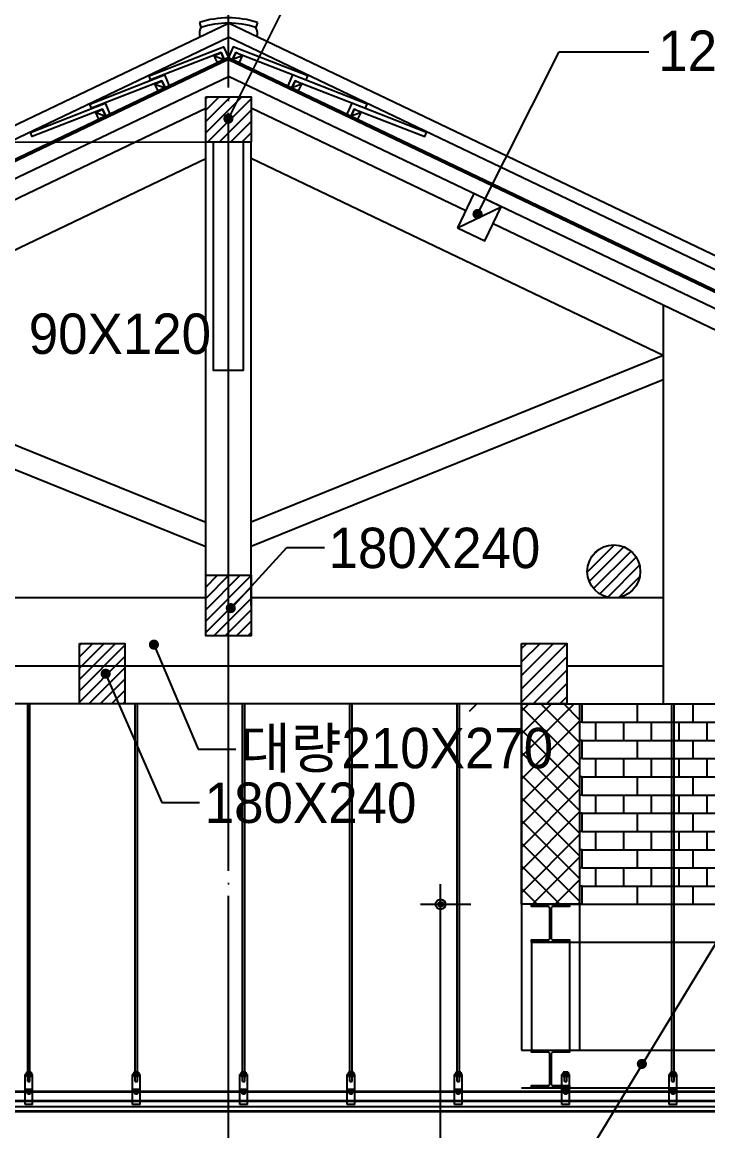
# Model space of a CAD drawing. Extents: x 257532 to 291172, y -129942 to -106182.
# Drawn here: x 274267 to 276981, y -118511 to -114122 of the extents above; entities that cross this region are included whole.
import ezdxf

# ---------------------------------------------------------------- set-up
doc = ezdxf.new("R2010")
doc.units = 0
doc.header["$LTSCALE"] = 50
doc.header["$MEASUREMENT"] = 0
doc.header["$PDMODE"] = 35
doc.header["$PDSIZE"] = -10
doc.linetypes.add('CEN', pattern=[62, 60, -1, 0, -1])
doc.layers.get('0').update_dxf_attribs({"linetype": 'CONTINUOUS'})
doc.layers.get('DEFPOINTS').update_dxf_attribs({"linetype": 'CONTINUOUS'})
for name, color, linetype in [('CEN', 1, 'CEN'), ('COL', 2, 'CONTINUOUS'), ('DIM', 7, 'CONTINUOUS'), ('ele-2', 4, 'CONTINUOUS'), ('ele-3', 6, 'CONTINUOUS'), ('FIN', 5, 'CONTINUOUS'), ('h', 5, 'CONTINUOUS'), ('ha', 30, 'CONTINUOUS'), ('sec-2', 2, 'CONTINUOUS'), ('SYM', 7, 'CONTINUOUS'), ('W-1', 3, 'CONTINUOUS'), ('W-2', 2, 'CONTINUOUS'), ('WAL', 3, 'CONTINUOUS'), ('WALLI', 4, 'CONTINUOUS'), ('WID', 4, 'CONTINUOUS')]:
    doc.layers.add(name, color=color, linetype=linetype)
doc.styles.add('GHS', font='HYWULM_0.TTF')
doc.styles.add('현창', font='HYWULM_0.TTF')
doc.dimstyles.new('STANDARD$0', dxfattribs={"dimscale": 30, "dimtxt": 3, "dimasz": 1, "dimexe": 2, "dimexo": 5, "dimgap": 0.9, "dimtad": 1, "dimtoh": 1, "dimdec": 4, "dimzin": 0, "dimdsep": 46, "dimlunit": 6, "dimtxsty": 'GHS', "dimblk1": 'DIMDOT', "dimblk2": 'DIMDOT', "dimsah": 1, "dimcen": 0.09, "dimadec": 0, "dimazin": 0, "dimtfac": 1, "dimtdec": 4, "dimtofl": 0, "dimtmove": 2, "dimatfit": 3, "dimldrblk": 'DIMDOT', "dimfxl": 1, "dimtolj": 1, "dimtzin": 0, "dimarcsym": 0})

# ---------------------------------------------------------------- blocks, each defined once
blk = doc.blocks.new('DIMDOT')
at = {"linetype": 'Continuous'}
blk.add_line((-2, 0), (2, 0), dxfattribs=at)
for radius in [0.5, 0.25]:
    blk.add_circle((0, 0), radius, dxfattribs=at)
blk = doc.blocks.new('*D10')
at = {"layer": 'DEFPOINTS', "color": 0}
for p in [(275923.4, -117614.6), (276243.5, -117614.6), (276243.5, -121376.3)]:
    blk.add_point(p, dxfattribs=at)
at = {"layer": 'SYM', "color": 211, "lineweight": -2}
for p, q in [((276043.5, -117614.6), (275843.4, -117614.6)), ((275923.4, -121336.3), (275923.4, -117654.6)), ((276043.5, -121376.3), (275843.4, -121376.3))]:
    blk.add_line(p, q, dxfattribs=at)
at = {"layer": 'SYM', "color": 211, "lineweight": -2, "xscale": 40, "yscale": 40, "zscale": 40}
for p, rotation in [((275923.4, -117614.6), 90), ((275923.4, -121376.3), 270)]:
    blk.add_blockref('DIMDOT', p, dxfattribs=dict(at, rotation=rotation))
at = {"layer": 'SYM', "color": 0, "insert": (275787.9, -119495.4), "char_height": 160, "attachment_point": 5, "rotation": 90, "style": '현창'}
blk.add_mtext('\\A1;3,762', dxfattribs=at)

msp = doc.modelspace()

# ---------------------------------------------------------------- hatches: boundary and pattern name
at = {"layer": 'FIN'}
h = msp.add_hatch(dxfattribs=at)
h.set_pattern_fill('ANSI37', color=256, scale=500, style=0)
h.set_pattern_definition([(45, (108295.3, 570776.2), (-1122.532, 1122.532), []), (135, (108295.3, 570776.2), (-1122.532, -1122.532), [])])
h.paths.add_polyline_path([(276038.36277, -116821.34773), (276268.36277, -116821.34773), (276268.36277, -117614.55089), (276038.36277, -117614.55089)])
h = msp.add_hatch(dxfattribs=at)
h.set_pattern_fill('ANSI37', color=256, scale=20, style=0)
h.set_pattern_definition([(45, (108500.43, 570776.216), (-44.9012806, 44.9012806), []), (135, (108500.43, 570776.216), (-44.9012806, -44.9012806), [])])
h.paths.add_polyline_path([(276243.49467, -116821.34773), (276473.49467, -116821.34773), (276473.49467, -117614.55089), (276243.49467, -117614.55089)])
at = {"layer": 'h'}
h = msp.add_hatch(dxfattribs=at)
h.set_pattern_fill('ANSI31', color=256, scale=10, style=0)
h.set_pattern_definition([(45, (320847.05, -210235.972), (-22.45064, 22.45064), [])])
h.paths.add_polyline_path([(274993.4937, -114417.75263), (275173.4937, -114417.75263), (275173.4937, -114597.75263), (274993.4937, -114597.75263)])
h = msp.add_hatch(dxfattribs=at)
h.set_pattern_fill('ANSI31', color=256, scale=10, style=0)
h.set_pattern_definition([(45, (320847.05, -210207.9), (-22.45064, 22.45064), [])])
edge = h.paths.add_edge_path()
edge.add_arc((276609.12284, -116296.34773), 105, 0, 360)
edge = h.paths.add_edge_path()
edge.add_arc((278259.12284, -116296.34773), 105, 0, 360)
h = msp.add_hatch(dxfattribs=at)
h.set_pattern_fill('ANSI31', color=256, scale=10, style=0)
h.set_pattern_definition([(45, (320847.05, -210237.9), (-22.45064, 22.45064), [])])
h.paths.add_polyline_path([(274493.49467, -116581.34773), (274673.49467, -116581.34773), (274673.49467, -116821.34773), (274493.49467, -116821.34773)])
h.paths.add_polyline_path([(274993.49467, -116311.34773), (275173.49467, -116311.34773), (275173.49467, -116551.34773), (274993.49467, -116551.34773)])
h = msp.add_hatch(dxfattribs=at)
h.set_pattern_fill('ANSI31', color=256, scale=300, style=0)
h.set_pattern_definition([(45, (440933.09, 630177.764), (-26.5165043, 26.5165043), [])])
h.paths.add_polyline_path([(276243.49467, -116581.34773), (276423.49467, -116581.34773), (276423.49467, -116821.34773), (276243.49467, -116821.34773)])

# ---------------------------------------------------------------- linework, layer by layer
msp.add_lwpolyline([(275023.4937, -114597.75263), (275023.49467, -115499.68027), (275143.49467, -115499.68027), (275143.4937, -114597.75263)])
at = {"layer": 'CEN'}
for p, q in [((275083.49467, -123681.60654), (275083.49467, -111799.38988)), ((270693.49467, -116279.22833), (275083.49467, -114181.55132)), ((279948.85389, -116506.36958), (275083.49467, -114181.55132)), ((275136.03831, -114597.75263), (267257.22314, -114601.68027)), ((275136.03929, -116671.34773), (267257.22314, -116671.34773))]:
    msp.add_line(p, q, dxfattribs=at)
at = {"layer": 'COL'}
for points in [[(276433.49467, -117614.55089), (276433.49467, -117623.55089), (276367.49467, -117623.55089, 0.4142135624), (276361.49467, -117629.55089), (276361.49467, -117749.55089, 0.4142135624), (276367.49467, -117755.55089), (276433.49467, -117755.55089), (276433.49467, -117764.55089), (276283.49467, -117764.55089), (276283.49467, -117755.55089), (276349.49467, -117755.55089, 0.4142135624), (276355.49467, -117749.55089), (276355.49467, -117629.55089, 0.4142135624), (276349.49467, -117623.55089), (276283.49467, -117623.55089), (276283.49467, -117614.55089)], [(276433.49467, -118191.4259), (276433.49467, -118200.4259), (276367.49467, -118200.4259, 0.4142135624), (276361.49467, -118206.4259), (276361.49467, -118326.4259, 0.4142135624), (276367.49467, -118332.4259), (276433.49467, -118332.4259), (276433.49467, -118341.4259), (276283.49467, -118341.4259), (276283.49467, -118332.4259), (276349.49467, -118332.4259, 0.4142135624), (276355.49467, -118326.4259), (276355.49467, -118206.4259, 0.4142135624), (276349.49467, -118200.4259), (276283.49467, -118200.4259), (276283.49467, -118191.4259)]]:
    msp.add_lwpolyline(points, format="xyb", close=True, dxfattribs=at)
at = {"layer": 'DIM'}
for p, q in [((275083.49467, -114504.23896), (275680.8459, -113308.34679)), ((276069.68049, -114881.70371), (276392.16687, -114238.91582)), ((276392.16687, -114238.91582), (276747.86655, -114238.91582)), ((275092.9063, -116444.15173), (275314.91261, -116202.40416)), ((275314.91261, -116202.40416), (275463.92215, -116202.40416)), ((274788.57221, -116586.36266), (274964.16423, -117000.19562)), ((274597.56726, -116701.49793), (274819.57357, -117211.9213)), ((274964.16423, -117000.19562), (275113.17376, -117000.19562)), ((274819.57357, -117211.9213), (274968.58311, -117211.9213)), ((277057.05337, -117696.51399), (276310.43585, -118924.80245))]:
    msp.add_line(p, q, dxfattribs=at)
at = {"layer": 'DIM', "const_width": 19.75}
for points in [[(275073.36967, -114504.23896, 1), (275093.61967, -114504.23896, 1)], [(276059.55549, -114881.70371, 1), (276079.80549, -114881.70371, 1)], [(275082.7813, -116441.92948, -1), (275103.0313, -116441.92948, -1)], [(274778.44721, -116586.36266, -1), (274798.69721, -116586.36266, -1)], [(274607.69226, -116701.49793, 1), (274587.44226, -116701.49793, 1)], [(276710.01895, -118246.40263, -1), (276730.26895, -118246.40263, -1)]]:
    msp.add_lwpolyline(points, format="xyb", close=True, dxfattribs=at)
at = {"layer": 'ele-2'}
for p, q in [((276283.49467, -117764.55089), (276283.49467, -118200.4259)), ((276433.49467, -117764.55089), (276433.49467, -118200.4259))]:
    msp.add_line(p, q, dxfattribs=at)
at = {"layer": 'ele-3'}
for points in [[(274769.18283, -114334.21225), (275064.55694, -114219.13342), (275083.49467, -114261.74794), (275067.25354, -114269.50846), (275054.31935, -114242.4399), (274775.71727, -114350.98428), (274769.18283, -114334.21225)], [(275397.80652, -114334.21225), (275102.43241, -114219.13342), (275083.49467, -114261.74794), (275099.73581, -114269.50846), (275112.67, -114242.4399), (275391.27207, -114350.98428), (275397.80652, -114334.21225)], [(274534.58867, -114446.30855), (274829.96278, -114331.22973), (274848.90052, -114373.84425), (274832.65938, -114381.60476), (274819.72519, -114354.5362), (274541.12312, -114463.08058), (274534.58867, -114446.30855)], [(275632.40068, -114446.30855), (275337.02657, -114331.22973), (275318.08883, -114373.84425), (275334.32997, -114381.60476), (275347.26415, -114354.5362), (275625.86623, -114463.08058), (275632.40068, -114446.30855)], [(274299.99451, -114558.40486), (274595.36862, -114443.32603), (274614.30636, -114485.94055), (274598.06522, -114493.70106), (274585.13104, -114466.63251), (274306.52896, -114575.17689), (274299.99451, -114558.40486)], [(275866.99483, -114558.40486), (275571.62073, -114443.32603), (275552.68299, -114485.94055), (275568.92412, -114493.70106), (275581.85831, -114466.63251), (275860.46039, -114575.17689), (275866.99483, -114558.40486)]]:
    msp.add_lwpolyline(points, dxfattribs=at)
at = {"layer": 'FIN'}
for p, q in [((274288.99467, -118279.18027), (274288.99467, -116821.34773)), ((274297.99467, -118279.18027), (274297.99467, -116821.34773)), ((274713.99467, -118279.18027), (274713.99467, -116821.34773)), ((274722.99467, -118279.18027), (274722.99467, -116821.34773)), ((275138.99467, -118279.18027), (275138.99467, -116821.34773)), ((275147.99467, -118279.18027), (275147.99467, -116821.34773)), ((275563.99467, -118279.18027), (275563.99467, -116821.34773)), ((275572.99467, -118279.18027), (275572.99467, -116821.34773)), ((275988.99467, -118279.18027), (275988.99467, -116821.34773)), ((275997.99467, -118279.18027), (275997.99467, -116821.34773)), ((276243.49467, -116821.34773), (276243.49467, -118191.4259)), ((276473.49467, -116821.34773), (276473.49467, -118191.4259)), ((276838.99467, -118279.18027), (276838.99467, -116821.34773)), ((276847.99467, -118279.18027), (276847.99467, -116821.34773)), ((274303.03096, -118279.18027), (274283.95839, -118279.18027)), ((274283.95839, -118279.18027), (274283.95839, -118286.68862)), ((274288.35093, -118279.18027), (274288.35093, -118286.68862)), ((274298.63842, -118279.18027), (274298.63842, -118286.68862)), ((274303.03096, -118279.18027), (274303.03096, -118286.68862)), ((274728.03096, -118279.18027), (274708.95839, -118279.18027)), ((274708.95839, -118279.18027), (274708.95839, -118286.68862)), ((274713.35093, -118279.18027), (274713.35093, -118286.68862)), ((274723.63842, -118279.18027), (274723.63842, -118286.68862)), ((274728.03096, -118279.18027), (274728.03096, -118286.68862)), ((275153.03096, -118279.18027), (275133.95839, -118279.18027)), ((275133.95839, -118279.18027), (275133.95839, -118286.68862)), ((275138.35093, -118279.18027), (275138.35093, -118286.68862)), ((275148.63842, -118279.18027), (275148.63842, -118286.68862)), ((275153.03096, -118279.18027), (275153.03096, -118286.68862)), ((275578.03096, -118279.18027), (275558.95839, -118279.18027)), ((275558.95839, -118279.18027), (275558.95839, -118286.68862)), ((275563.35093, -118279.18027), (275563.35093, -118286.68862)), ((275573.63842, -118279.18027), (275573.63842, -118286.68862)), ((275578.03096, -118279.18027), (275578.03096, -118286.68862)), ((276003.03096, -118279.18027), (275983.95839, -118279.18027)), ((275983.95839, -118279.18027), (275983.95839, -118286.68862)), ((275988.35093, -118279.18027), (275988.35093, -118286.68862)), ((275998.63842, -118279.18027), (275998.63842, -118286.68862)), ((276003.03096, -118279.18027), (276003.03096, -118286.68862)), ((276428.03096, -118279.18027), (276408.95839, -118279.18027)), ((276408.95839, -118279.18027), (276408.95839, -118286.68862)), ((276413.35093, -118279.18027), (276413.35093, -118286.68862)), ((276423.63842, -118279.18027), (276423.63842, -118286.68862)), ((276428.03096, -118279.18027), (276428.03096, -118286.68862)), ((276853.03096, -118279.18027), (276833.95839, -118279.18027)), ((276833.95839, -118279.18027), (276833.95839, -118286.68862)), ((276838.35093, -118279.18027), (276838.35093, -118286.68862)), ((276848.63842, -118279.18027), (276848.63842, -118286.68862)), ((276853.03096, -118279.18027), (276853.03096, -118286.68862)), ((274278.49467, -118407.68027), (274278.49467, -118288.18862)), ((274308.49467, -118288.18862), (274278.49467, -118288.18862)), ((274308.49467, -118289.38862), (274278.49467, -118289.38862)), ((274283.95839, -118290.88862), (274283.95839, -118295.88862)), ((274303.03096, -118295.88862), (274283.95839, -118295.88862)), ((274288.35093, -118290.88862), (274288.35093, -118295.88862)), ((274288.99467, -118315.38708), (274288.99467, -118295.88862)), ((274297.99467, -118315.38708), (274297.99467, -118295.88862)), ((274298.63842, -118290.88862), (274298.63842, -118295.88862)), ((274303.03096, -118290.88862), (274303.03096, -118295.88862)), ((274308.49467, -118407.68027), (274308.49467, -118288.18862)), ((274703.49467, -118407.68027), (274703.49467, -118288.18862)), ((274733.49467, -118288.18862), (274703.49467, -118288.18862)), ((274733.49467, -118289.38862), (274703.49467, -118289.38862)), ((274708.95839, -118290.88862), (274708.95839, -118295.88862)), ((274728.03096, -118295.88862), (274708.95839, -118295.88862)), ((274713.35093, -118290.88862), (274713.35093, -118295.88862)), ((274713.99467, -118315.38708), (274713.99467, -118295.88862)), ((274722.99467, -118315.38708), (274722.99467, -118295.88862)), ((274723.63842, -118290.88862), (274723.63842, -118295.88862)), ((274728.03096, -118290.88862), (274728.03096, -118295.88862)), ((274733.49467, -118407.68027), (274733.49467, -118288.18862)), ((275128.49467, -118407.68027), (275128.49467, -118288.18862)), ((275158.49467, -118288.18862), (275128.49467, -118288.18862)), ((275158.49467, -118289.38862), (275128.49467, -118289.38862)), ((275133.95839, -118290.88862), (275133.95839, -118295.88862)), ((275153.03096, -118295.88862), (275133.95839, -118295.88862)), ((275138.35093, -118290.88862), (275138.35093, -118295.88862)), ((275138.99467, -118315.38708), (275138.99467, -118295.88862)), ((275147.99467, -118315.38708), (275147.99467, -118295.88862)), ((275148.63842, -118290.88862), (275148.63842, -118295.88862)), ((275153.03096, -118290.88862), (275153.03096, -118295.88862)), ((275158.49467, -118407.68027), (275158.49467, -118288.18862)), ((275553.49467, -118407.68027), (275553.49467, -118288.18862)), ((275583.49467, -118288.18862), (275553.49467, -118288.18862)), ((275583.49467, -118289.38862), (275553.49467, -118289.38862)), ((275558.95839, -118290.88862), (275558.95839, -118295.88862)), ((275578.03096, -118295.88862), (275558.95839, -118295.88862)), ((275563.35093, -118290.88862), (275563.35093, -118295.88862)), ((275563.99467, -118315.38708), (275563.99467, -118295.88862)), ((275572.99467, -118315.38708), (275572.99467, -118295.88862)), ((275573.63842, -118290.88862), (275573.63842, -118295.88862)), ((275578.03096, -118290.88862), (275578.03096, -118295.88862)), ((275583.49467, -118407.68027), (275583.49467, -118288.18862)), ((275978.49467, -118407.68027), (275978.49467, -118288.18862)), ((276008.49467, -118288.18862), (275978.49467, -118288.18862)), ((276008.49467, -118289.38862), (275978.49467, -118289.38862)), ((275983.95839, -118290.88862), (275983.95839, -118295.88862)), ((276003.03096, -118295.88862), (275983.95839, -118295.88862)), ((275988.35093, -118290.88862), (275988.35093, -118295.88862)), ((275988.99467, -118315.38708), (275988.99467, -118295.88862)), ((275997.99467, -118315.38708), (275997.99467, -118295.88862)), ((275998.63842, -118290.88862), (275998.63842, -118295.88862)), ((276003.03096, -118290.88862), (276003.03096, -118295.88862)), ((276008.49467, -118407.68027), (276008.49467, -118288.18862)), ((276403.49467, -118407.68027), (276403.49467, -118288.18862)), ((276433.49467, -118288.18862), (276403.49467, -118288.18862)), ((276433.49467, -118289.38862), (276403.49467, -118289.38862)), ((276408.95839, -118290.88862), (276408.95839, -118295.88862)), ((276428.03096, -118295.88862), (276408.95839, -118295.88862)), ((276413.35093, -118290.88862), (276413.35093, -118295.88862)), ((276413.99467, -118315.38708), (276413.99467, -118295.88862)), ((276422.99467, -118315.38708), (276422.99467, -118295.88862)), ((276423.63842, -118290.88862), (276423.63842, -118295.88862)), ((276428.03096, -118290.88862), (276428.03096, -118295.88862)), ((276433.49467, -118407.68027), (276433.49467, -118288.18862)), ((276828.49467, -118407.68027), (276828.49467, -118288.18862)), ((276858.49467, -118288.18862), (276828.49467, -118288.18862)), ((276858.49467, -118289.38862), (276828.49467, -118289.38862)), ((276833.95839, -118290.88862), (276833.95839, -118295.88862)), ((276853.03096, -118295.88862), (276833.95839, -118295.88862)), ((276838.35093, -118290.88862), (276838.35093, -118295.88862)), ((276838.99467, -118315.38708), (276838.99467, -118295.88862)), ((276847.99467, -118315.38708), (276847.99467, -118295.88862)), ((276848.63842, -118290.88862), (276848.63842, -118295.88862)), ((276853.03096, -118290.88862), (276853.03096, -118295.88862)), ((276858.49467, -118407.68027), (276858.49467, -118288.18862)), ((279293.49467, -118355.68027), (270883.12047, -118355.68027)), ((274308.49467, -118347.68027), (274278.49467, -118347.68027)), ((274283.99467, -118359.68027), (274302.99467, -118359.68027)), ((274293.49467, -118350.18027), (274293.49467, -118369.18027)), ((274733.49467, -118347.68027), (274703.49467, -118347.68027)), ((274708.99467, -118359.68027), (274727.99467, -118359.68027)), ((274718.49467, -118350.18027), (274718.49467, -118369.18027)), ((275158.49467, -118347.68027), (275128.49467, -118347.68027)), ((275133.99467, -118359.68027), (275152.99467, -118359.68027)), ((275143.49467, -118350.18027), (275143.49467, -118369.18027)), ((275583.49467, -118347.68027), (275553.49467, -118347.68027)), ((275558.99467, -118359.68027), (275577.99467, -118359.68027)), ((275568.49467, -118350.18027), (275568.49467, -118369.18027)), ((276008.49467, -118347.68027), (275978.49467, -118347.68027)), ((275983.99467, -118359.68027), (276002.99467, -118359.68027)), ((275993.49467, -118350.18027), (275993.49467, -118369.18027)), ((276433.49467, -118347.68027), (276403.49467, -118347.68027)), ((276408.99467, -118359.68027), (276427.99467, -118359.68027)), ((276418.49467, -118350.18027), (276418.49467, -118369.18027)), ((276858.49467, -118347.68027), (276828.49467, -118347.68027)), ((276833.99467, -118359.68027), (276852.99467, -118359.68027)), ((276843.49467, -118350.18027), (276843.49467, -118369.18027)), ((279293.49467, -118392.68027), (270883.12047, -118392.68027)), ((279293.49467, -118395.68027), (270883.12047, -118395.68027)), ((279293.49467, -118415.68027), (270893.49467, -118415.68027)), ((274308.49467, -118407.68027), (274278.49467, -118407.68027)), ((274733.49467, -118407.68027), (274703.49467, -118407.68027)), ((275158.49467, -118407.68027), (275128.49467, -118407.68027)), ((275583.49467, -118407.68027), (275553.49467, -118407.68027)), ((276008.49467, -118407.68027), (275978.49467, -118407.68027)), ((276433.49467, -118407.68027), (276403.49467, -118407.68027)), ((276858.49467, -118407.68027), (276828.49467, -118407.68027)), ((279293.49467, -118436.68027), (270873.49467, -118436.68027)), ((279293.49467, -118433.68027), (270893.49467, -118433.68027))]:
    msp.add_line(p, q, dxfattribs=at)
at = {"layer": 'FIN', "color": 5, "ltscale": 0.5}
msp.add_line((279293.49467, -118358.68027), (270883.12047, -118358.68027), dxfattribs=at)
at = {"layer": 'FIN'}
for points in [[(274306.96963, -118288.18862), (274306.96963, -118286.68862), (274280.01972, -118286.68862), (274280.01972, -118288.18862)], [(274731.96963, -118288.18862), (274731.96963, -118286.68862), (274705.01972, -118286.68862), (274705.01972, -118288.18862)], [(275156.96963, -118288.18862), (275156.96963, -118286.68862), (275130.01972, -118286.68862), (275130.01972, -118288.18862)], [(275581.96963, -118288.18862), (275581.96963, -118286.68862), (275555.01972, -118286.68862), (275555.01972, -118288.18862)], [(276006.96963, -118288.18862), (276006.96963, -118286.68862), (275980.01972, -118286.68862), (275980.01972, -118288.18862)], [(276431.96963, -118288.18862), (276431.96963, -118286.68862), (276405.01972, -118286.68862), (276405.01972, -118288.18862)], [(276856.96963, -118288.18862), (276856.96963, -118286.68862), (276830.01972, -118286.68862), (276830.01972, -118288.18862)], [(274306.96963, -118289.38862), (274306.96963, -118290.88862), (274280.01972, -118290.88862), (274280.01972, -118289.38862)], [(274731.96963, -118289.38862), (274731.96963, -118290.88862), (274705.01972, -118290.88862), (274705.01972, -118289.38862)], [(275156.96963, -118289.38862), (275156.96963, -118290.88862), (275130.01972, -118290.88862), (275130.01972, -118289.38862)], [(275581.96963, -118289.38862), (275581.96963, -118290.88862), (275555.01972, -118290.88862), (275555.01972, -118289.38862)], [(276006.96963, -118289.38862), (276006.96963, -118290.88862), (275980.01972, -118290.88862), (275980.01972, -118289.38862)], [(276431.96963, -118289.38862), (276431.96963, -118290.88862), (276405.01972, -118290.88862), (276405.01972, -118289.38862)], [(276856.96963, -118289.38862), (276856.96963, -118290.88862), (276830.01972, -118290.88862), (276830.01972, -118289.38862)]]:
    msp.add_lwpolyline(points, dxfattribs=at)
for centre, radius in [((274293.49467, -118359.68027), 6.5), ((274293.49467, -118359.68027), 4.5), ((274718.49467, -118359.68027), 6.5), ((274718.49467, -118359.68027), 4.5), ((275143.49467, -118359.68027), 6.5), ((275143.49467, -118359.68027), 4.5), ((275568.49467, -118359.68027), 6.5), ((275568.49467, -118359.68027), 4.5), ((275993.49467, -118359.68027), 6.5), ((275993.49467, -118359.68027), 4.5), ((276418.49467, -118359.68027), 6.5), ((276418.49467, -118359.68027), 4.5), ((276843.49467, -118359.68027), 6.5), ((276843.49467, -118359.68027), 4.5)]:
    msp.add_circle(centre, radius, dxfattribs=at)
for centre in [(274293.49467, -118303.83625), (274718.49467, -118303.83625), (275143.49467, -118303.83625), (275568.49467, -118303.83625), (275993.49467, -118303.83625), (276418.49467, -118303.83625), (276843.49467, -118303.83625)]:
    msp.add_arc(centre, 12.39644, 248.71498419, 291.28501581, dxfattribs=at)
at = {"layer": 'h'}
for p, q in [((275990.87251, -114936.37557), (276163.81768, -114852.76955)), ((276483.49467, -116893.45711), (276473.49467, -116893.45711)), ((276483.49467, -116893.45711), (279293.49467, -116893.45711)), ((276483.49467, -116965.56649), (276473.49467, -116965.56649)), ((276483.49467, -116965.56649), (279293.49467, -116965.56649)), ((276483.49467, -117037.67587), (276473.49467, -117037.67587)), ((276483.49467, -117037.67587), (279293.49467, -117037.67587)), ((276483.49467, -117109.78524), (276473.49467, -117109.78524)), ((276483.49467, -117109.78524), (279293.49467, -117109.78524)), ((276483.49467, -117181.89462), (276473.49467, -117181.89462)), ((276483.49467, -117181.89462), (279293.49467, -117181.89462)), ((276483.49467, -117254.004), (276473.49467, -117254.004)), ((276483.49467, -117254.004), (279293.49467, -117254.004)), ((276483.49467, -117326.11338), (276473.49467, -117326.11338)), ((276483.49467, -117326.11338), (276473.49467, -117326.11338)), ((276483.49467, -117326.11338), (279293.49467, -117326.11338)), ((276483.49467, -117326.11338), (279293.49467, -117326.11338)), ((276483.49467, -117398.22275), (276473.49467, -117398.22275)), ((276483.49467, -117398.22275), (279293.49467, -117398.22275)), ((276483.49467, -117470.33213), (276473.49467, -117470.33213)), ((276483.49467, -117470.33213), (276473.49467, -117470.33213)), ((276483.49467, -117470.33213), (276473.49467, -117470.33213)), ((276483.49467, -117470.33213), (279293.49467, -117470.33213)), ((276483.49467, -117470.33213), (279293.49467, -117470.33213)), ((276483.49467, -117470.33213), (279293.49467, -117470.33213)), ((276483.49467, -117542.44151), (276473.49467, -117542.44151)), ((276483.49467, -117542.44151), (279293.49467, -117542.44151)), ((276483.49467, -117614.55089), (276243.49467, -117614.55089)), ((276483.49467, -117614.55089), (278683.49467, -117614.55089))]:
    msp.add_line(p, q, dxfattribs=at)
for points in [[(276483.49467, -116893.45711), (276483.49467, -116821.34774)], [(276483.49467, -116893.45711), (276483.49467, -116821.34774)], [(276703.49467, -116893.45711), (276703.49467, -116821.34774)], [(276923.49467, -116893.45711), (276923.49467, -116821.34774)], [(276538.49467, -116965.56649), (276538.49467, -116893.45711)], [(276648.49467, -116965.56649), (276648.49467, -116893.45711)], [(276758.49467, -116965.56649), (276758.49467, -116893.45711)], [(276868.49467, -116965.56649), (276868.49467, -116893.45711)], [(276978.49467, -116965.56649), (276978.49467, -116893.45711)], [(276483.49467, -117037.67587), (276483.49467, -116965.56649)], [(276483.49467, -117037.67587), (276483.49467, -116965.56649)], [(276483.49467, -117037.67587), (276483.49467, -116965.56649)], [(276483.49467, -117037.67587), (276483.49467, -116965.56649)], [(276483.49467, -117037.67587), (276483.49467, -116965.56649)], [(276483.49467, -117037.67587), (276483.49467, -116965.56649)], [(276703.49467, -117037.67587), (276703.49467, -116965.56649)], [(276703.49467, -117037.67587), (276703.49467, -116965.56649)], [(276923.49467, -117037.67587), (276923.49467, -116965.56649)], [(276538.49467, -117109.78524), (276538.49467, -117037.67587)], [(276648.49467, -117109.78524), (276648.49467, -117037.67587)], [(276758.49467, -117109.78524), (276758.49467, -117037.67587)], [(276868.49467, -117109.78524), (276868.49467, -117037.67587)], [(276978.49467, -117109.78524), (276978.49467, -117037.67587)], [(276483.49467, -117181.89462), (276483.49467, -117109.78524)], [(276483.49467, -117181.89462), (276483.49467, -117109.78524)], [(276703.49467, -117181.89462), (276703.49467, -117109.78524)], [(276923.49467, -117181.89462), (276923.49467, -117109.78524)], [(276538.49467, -117254.004), (276538.49467, -117181.89462)], [(276648.49467, -117254.004), (276648.49467, -117181.89462)], [(276758.49467, -117254.004), (276758.49467, -117181.89462)], [(276868.49467, -117254.004), (276868.49467, -117181.89462)], [(276978.49467, -117254.004), (276978.49467, -117181.89462)], [(276483.49467, -117326.11338), (276483.49467, -117254.004)], [(276483.49467, -117326.11338), (276483.49467, -117254.004)], [(276703.49467, -117326.11338), (276703.49467, -117254.004)], [(276923.49467, -117326.11338), (276923.49467, -117254.004)], [(276538.49467, -117398.22275), (276538.49467, -117326.11338)], [(276648.49467, -117398.22275), (276648.49467, -117326.11338)], [(276758.49467, -117398.22275), (276758.49467, -117326.11338)], [(276868.49467, -117398.22275), (276868.49467, -117326.11338)], [(276978.49467, -117398.22275), (276978.49467, -117326.11338)], [(276483.49467, -117470.33213), (276483.49467, -117398.22275)], [(276483.49467, -117470.33213), (276483.49467, -117398.22275)], [(276703.49467, -117470.33213), (276703.49467, -117398.22275)], [(276923.49467, -117470.33213), (276923.49467, -117398.22275)], [(276538.49467, -117542.44151), (276538.49467, -117470.33213)], [(276648.49467, -117542.44151), (276648.49467, -117470.33213)], [(276758.49467, -117542.44151), (276758.49467, -117470.33213)], [(276868.49467, -117542.44151), (276868.49467, -117470.33213)], [(276978.49467, -117542.44151), (276978.49467, -117470.33213)], [(276483.49467, -117614.55089), (276483.49467, -117542.44151)], [(276483.49467, -117614.55089), (276483.49467, -117542.44151)], [(276703.49467, -117614.55089), (276703.49467, -117542.44151)], [(276923.49467, -117614.55089), (276923.49467, -117542.44151)]]:
    msp.add_lwpolyline(points, dxfattribs=at)
at = {"layer": 'ha'}
for p, q in [((275027.25079, -114255.37409), (275067.25354, -114269.50846)), ((275139.73855, -114255.37409), (275099.73581, -114269.50846)), ((274792.65664, -114367.47039), (274832.65938, -114381.60476)), ((275374.33271, -114367.47039), (275334.32997, -114381.60476)), ((274558.06248, -114479.5667), (274598.06522, -114493.70106)), ((275608.92687, -114479.5667), (275568.92412, -114493.70106))]:
    msp.add_line(p, q, dxfattribs=at)
at = {"layer": 'sec-2'}
for p, q in [((270693.49467, -116223.81348), (275083.49467, -114126.13648)), ((279967.05527, -116459.65191), (275083.49467, -114126.13648)), ((276283.49467, -117614.55089), (278285.6643, -117614.55089)), ((276283.49467, -117764.55089), (278298.49822, -117764.55089)), ((276243.49467, -118191.4259), (279293.49467, -118191.4259)), ((276243.49467, -118341.4259), (279293.49467, -118341.4259))]:
    msp.add_line(p, q, dxfattribs=at)
at = {"layer": 'W-1'}
for points in [[(275990.87251, -114936.37557), (276099.14674, -114988.11233), (276163.81768, -114852.76955), (276055.54345, -114801.03279)], [(276243.49467, -116821.34773), (276473.49467, -116821.34773), (276473.49467, -117614.55089), (276243.49467, -117614.55089)]]:
    msp.add_lwpolyline(points, close=True, dxfattribs=at)
at = {"layer": 'W-2'}
for points in [[(274993.4937, -114417.75263), (275173.4937, -114417.75263), (275173.4937, -114597.75263), (274993.4937, -114597.75263)], [(274993.49467, -116311.34773), (275173.49467, -116311.34773), (275173.49467, -116551.34773), (274993.49467, -116551.34773)], [(274493.49467, -116581.34773), (274673.49467, -116581.34773), (274673.49467, -116821.34773), (274493.49467, -116821.34773)], [(276243.49467, -116581.34773), (276423.49467, -116581.34773), (276423.49467, -116821.34773), (276243.49467, -116821.34773)]]:
    msp.add_lwpolyline(points, close=True, dxfattribs=at)
msp.add_circle((276609.12284, -116296.34773), 105, dxfattribs=at)
at = {"layer": 'WAL'}
for p, q in [((275083.49467, -114261.74794), (270693.49467, -116359.42495)), ((275083.49467, -114270.06017), (270693.49467, -116367.73717)), ((275083.49467, -114261.74794), (279819.65966, -116524.83323)), ((275083.49467, -114270.06017), (279843.49467, -116544.53455))]:
    msp.add_line(p, q, dxfattribs=at)
for points in [[(275027.25079, -114255.37409), (275054.31935, -114242.4399), (275067.25354, -114269.50846), (275040.18498, -114282.44265)], [(275139.73855, -114255.37409), (275112.67, -114242.4399), (275099.73581, -114269.50846), (275126.80436, -114282.44265)], [(274792.65664, -114367.47039), (274819.72519, -114354.5362), (274832.65938, -114381.60476), (274805.59083, -114394.53895)], [(275374.33271, -114367.47039), (275347.26415, -114354.5362), (275334.32997, -114381.60476), (275361.39852, -114394.53895)], [(274558.06248, -114479.5667), (274585.13104, -114466.63251), (274598.06522, -114493.70106), (274570.99667, -114506.63525)], [(275608.92687, -114479.5667), (275581.85831, -114466.63251), (275568.92412, -114493.70106), (275595.99268, -114506.63525)]]:
    msp.add_lwpolyline(points, close=True, dxfattribs=at)
at = {"layer": 'WALLI'}
for p, q in [((274968.49467, -114123.13648), (274974.91138, -114143.13212)), ((275198.49467, -114123.13648), (275192.07796, -114143.13212))]:
    msp.add_line(p, q, dxfattribs=at)
for centre, radius, start, end in [((275083.49467, -114481.49759), 376.36111, 72.20828606, 107.79171394), ((275013.97886, -114166.69914), 45.62535, 148.89999313, 197.18689497), ((275083.49467, -114481.49759), 355.36111, 72.20828606, 107.79171394), ((275153.01049, -114166.69914), 45.62535, 342.81310503, 31.10000687)]:
    msp.add_arc(centre, radius, start, end, dxfattribs=at)
at = {"layer": 'WID'}
for p, q in [((270715.59173, -116423.67634), (275083.49467, -114336.55799)), ((279798.08745, -116589.3354), (275083.49467, -114336.55799)), ((274143.78137, -114868.70418), (274993.49467, -114462.68503)), ((276023.20798, -114868.70418), (275173.49467, -114462.68503)), ((274993.49467, -116431.34773), (274993.4937, -114597.75263)), ((275173.49467, -116431.34773), (275173.4937, -114597.75263)), ((273362.86651, -115441.34278), (274993.49467, -114662.17849)), ((276804.12284, -115441.34278), (275173.49467, -114662.17849)), ((277017.0584, -115343.59648), (276131.48221, -114920.44094)), ((276804.12284, -115241.84932), (276804.12284, -116821.34773)), ((273362.86651, -115441.34278), (274993.49467, -116101.34773)), ((276804.12284, -115441.34278), (275173.49467, -116101.34773)), ((273362.86651, -115538.43549), (274993.49467, -116198.44045)), ((276804.12284, -115538.43549), (275173.49467, -116198.44045)), ((274993.49467, -116401.34773), (273362.86651, -116401.34773)), ((276804.12284, -116401.34773), (275173.49467, -116401.34773)), ((274493.49467, -116671.34773), (273362.86651, -116671.34773)), ((276243.49467, -116671.34773), (274673.49467, -116671.34773)), ((276804.12284, -116671.34773), (276423.49467, -116671.34773)), ((276243.49467, -116821.34773), (270873.49467, -116821.34773)), ((276473.49467, -116821.34773), (279293.49467, -116821.34773))]:
    msp.add_line(p, q, dxfattribs=at)

# ---------------------------------------------------------------- texts
at = {"layer": 'DIM', "style": '현창'}
for s, p in [('120X150', (276785.28852, -114315.20856)), ('90X120', (274293.05744, -115435.60041)), ('180X240', (275480.10936, -116283.52186)), ('대량210X270', (275129.36097, -117075.88218)), ('180X240', (274989.62708, -117292.43282))]:
    msp.add_text(s, height=160, dxfattribs=at).set_placement(p)

# ---------------------------------------------------------------- dimensions: what is measured, and where the dimension line sits
at = {"layer": 'SYM'}
dim = msp.add_linear_dim(base=(275923.38815, -117614.55089), p1=(276243.49467, -121376.34773), p2=(276243.49467, -117614.55089), angle=270, dimstyle='STANDARD$0', override={"dimscale": 40, "dimtxt": 4, "dimgap": 1, "dimtoh": 0, "dimdle": 2, "dimclrd": 211, "dimclre": 211, "dimtix": 1, "dimtofl": 1}, dxfattribs=at)
dim.commit()
dim.dimension.update_dxf_attribs({"geometry": '*D10', "text_midpoint": (275787.94208, -119495.44931)})

doc.saveas('drawing.dxf')
